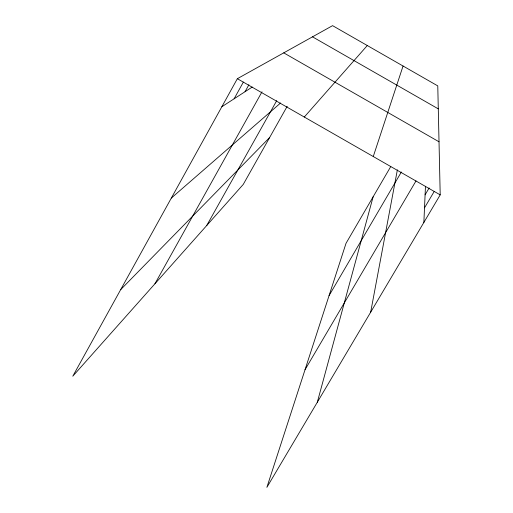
<?xml version="1.0" encoding="UTF-8"?>
<svg xmlns="http://www.w3.org/2000/svg" width="513" height="513" viewBox="0 0 513 513"><rect width="100%" height="100%" fill="white"/><g stroke="black" fill="none" stroke-linecap="round" stroke-linejoin="round"><path stroke-width="0.77" d="M423.866 222.45L425.469 186.27M370.662 312.231L397.37 169.861M317.303 402.263L373.124 196.812M373.265 156.536L403.058 66.017M390.778 166.526L346.038 243.284L266.882 487.35L440.205 194.869L437.775 85.895L332.578 25.65L237.352 78.701L72.795 376.196L243.252 184.417L287.197 106.306M234.108 98.797L243.367 82.086M245.041 91.712L248.901 84.754M154.932 283.779L262.015 91.801M206.713 225.521L276.731 100.638M329.07 295.597L401.358 172.009M305.023 369.738L416.017 180.916M425.091 194.825L429.137 187.976M424.514 207.842L434.242 191.394M304.292 117.035L367.295 45.529M120.67 289.646L269.626 137.535M171.323 198.069L280.605 102.985M221.84 106.749L252.229 87.05M312.5 36.833L438.288 108.871M283.74 52.858L439.019 141.787M237.352 78.701L440.205 194.869"/></g></svg>
